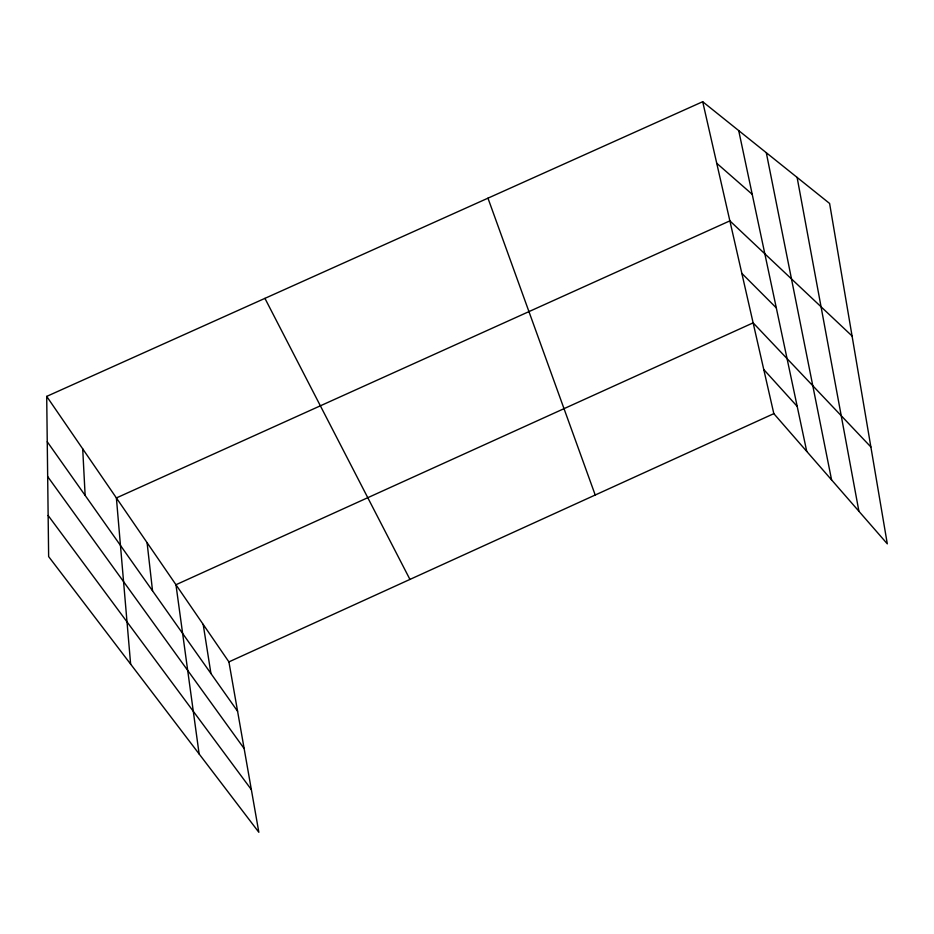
<?xml version="1.0" encoding="UTF-8"?>
<svg xmlns="http://www.w3.org/2000/svg" width="934" height="934" viewBox="0 0 934 934"><rect width="100%" height="100%" fill="white"/><g stroke="black" fill="none" stroke-linecap="round" stroke-linejoin="round"><path stroke-width="1.4" d="M228.912 661.891L773.831 413.645L887.3 543.845L829.602 203.46L702.695 101.713L46.7 396.39L48.638 556.582L258.846 832.287L228.912 661.891L46.7 396.39M716.728 163.252L752.22 194.319M852.077 336.007L729.874 220.868L116.388 497.939L130.632 664.121M741.853 273.393L776.294 307.87M870.873 446.966L753.131 322.86L175.954 584.731L199.129 753.96M763.779 369.537L797.192 406.383M48.136 515.486L251.351 789.615M47.669 476.585L244.136 748.554M47.249 441.759L237.586 711.264M264.929 298.366L409.944 579.419M487.968 198.171L595.215 495.02M702.695 101.713L773.831 413.645M738.701 130.573L806.742 451.414M766.3 152.709L831.587 479.913M797.111 177.413L858.918 511.283M203.192 624.414L210.932 673.519M147.082 542.654L152.534 590.825M82.706 448.857L85.134 495.394"/></g></svg>
